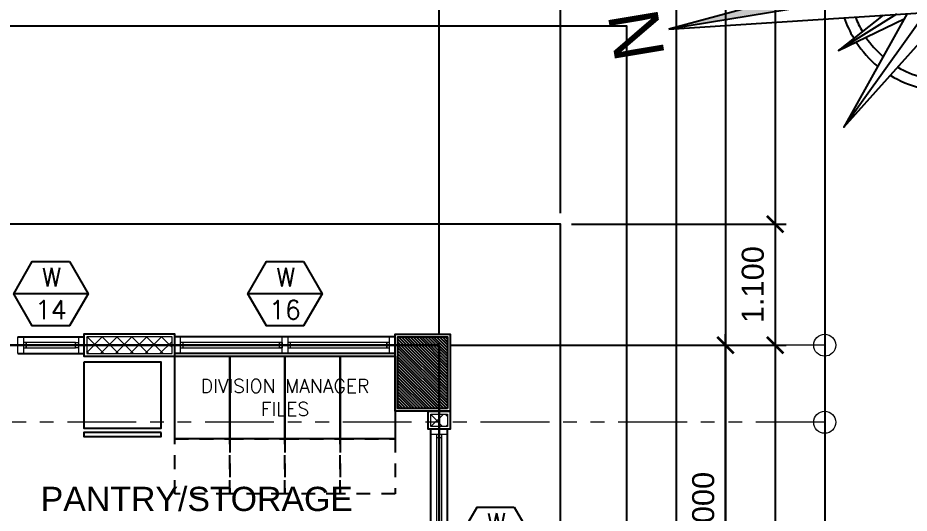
# Model space of a CAD drawing. Header units: metres. Extents: x -12400 to 1, y 0 to 106422.
# Drawn here: x -12064.58 to -12056.49, y 106405.54 to 106410.04 of the extents above; entities that cross this region are included whole.
import ezdxf
from ezdxf.enums import TextEntityAlignment as Align

# ---------------------------------------------------------------- set-up
doc = ezdxf.new("R2010")
doc.units = ezdxf.units.M
doc.header["$PDMODE"] = 35
doc.linetypes.add('DASHED2', pattern=[0.375, 0.25, -0.125])
doc.linetypes.add('PHANTOM2', pattern=[1.25, 0.625, -0.125, 0.125, -0.125, 0.125, -0.125])
for name, color, linetype, lineweight in [('.3', 6, 'Continuous', 30), ('0.1', 1, 'Continuous', 9), ('0.20', 2, 'Continuous', 20), ('A-DIM-100', 8, 'Continuous', 0), ('DIM 001', 251, 'Continuous', 13), ('HATCH', 250, 'Continuous', 5)]:
    doc.layers.add(name, color=color, linetype=linetype, lineweight=lineweight)
for name, color, linetype in [('1AR', 1, 'Continuous'), ('A-REF', 143, 'Continuous'), ('LABEL', 143, 'Continuous'), ('NORTH', 2, 'Continuous'), ('SCH-WIND', 181, 'Continuous'), ('stone', 15, 'Continuous'), ('txt', 2, 'Continuous'), ('WALL', 7, 'Continuous'), ('WINDOW', 1, 'Continuous')]:
    doc.layers.add(name, color=color, linetype=linetype)
doc.layers.add('GUIDELINES', color=206, linetype='Continuous', plot=False)
doc.styles.add('arial', font='arial.ttf')
doc.styles.add('Arial-Bold', font='arial.ttf')
doc.styles.add('DIMTXT-100', font='arial.ttf')
doc.styles.add('swis721', font='swiss.ttf')
doc.styles.add('T-0.15', font='romans.shx', dxfattribs={"height": 0.15})
doc.styles.add('T.25', font='romans.shx', dxfattribs={"height": 0.2})
doc.dimstyles.new('D-100', dxfattribs={"dimtxt": 0.2, "dimasz": 0.15, "dimexe": 0.1, "dimexo": 0.1, "dimgap": 0.1, "dimtad": 1, "dimdec": 3, "dimzin": 4, "dimdsep": 46, "dimtxsty": 'DIMTXT-100', "dimblk": 'ARCHTICK', "dimcen": 0.2, "dimdle": 0.1, "dimclrd": 8, "dimclre": 8, "dimclrt": 2, "dimadec": 0, "dimazin": 1, "dimtfac": 1, "dimtdec": 3, "dimtofl": 0, "dimtmove": 2, "dimatfit": 3, "dimfxl": 1, "dimarcsym": 0})
doc.dimstyles.new('DIM 200', dxfattribs={"dimtxt": 200, "dimasz": 1, "dimexe": 0, "dimexo": 40, "dimgap": 50, "dimtad": 1, "dimtoh": 1, "dimdec": 0, "dimlfac": 2, "dimtxsty": 'swis721', "dimblk": 'CIR', "dimcen": 0, "dimclrd": 155, "dimclre": 155, "dimclrt": 4, "dimadec": 0, "dimazin": 0, "dimtfac": 1, "dimtdec": 0, "dimtix": 1, "dimtmove": 1, "dimatfit": 3, "dimldrblk": 'CIR', "dimfxl": 0, "dimarcsym": 0})

# ---------------------------------------------------------------- blocks, each defined once
blk = doc.blocks.new('A$C733A0F96')
at = {"layer": 'NORTH'}
h = blk.add_hatch(color=2, dxfattribs=at)
h.paths.add_polyline_path([(-0.5508485678180364, 0.7815170651542758), (-0.01428516184699902, -0.06234294182127087), (0.01428516184665796, 0.06234294182115718)])
h.paths.add_polyline_path([(-0.1385232690122393, -0.03468624773086049), (-0.7737591681249114, -0.5452500071954773), (-0.01428516184699902, -0.06234294182149824)])
h.paths.add_polyline_path([(-0.01428516184699902, -0.06234294182127087), (-0.04222121648376742, -0.1878359793618074), (0.522278244124152, -0.9062029487967038)])
h.paths.add_polyline_path([(0.7451888444309702, 0.4205641235528219), (-0.01428516184699902, -0.06234294182149824), (0.1107459988752453, -0.08936222797228766)])
blk.add_hatch(color=2, dxfattribs=at).paths.add_polyline_path([(0.522278244124152, -0.9062029487967038), (-0.01428516184699902, -0.06234294182149824), (-0.04222121648376742, -0.1878359793618074)])
at = {"layer": 'NORTH', "color": 2}
for p, q in [((0.522278244124152, -0.9062029487967038), (-0.5508485678180364, 0.7815170651542758)), ((0.7451888444309702, 0.4205641235528219), (-0.7737591681249114, -0.5452500071954773)), ((0.01428516184665796, 0.06234294182115718), (-0.01428516184699902, -0.06234294182149824)), ((-0.01428516184699902, -0.06234294182149824), (-0.1385232690122393, -0.03468624773086049)), ((-0.04194185593746624, -0.1865810489864543), (-0.01428516184699902, -0.06234294182149824)), ((-0.01428516184699902, -0.06234294182149824), (0.1107459988752453, -0.08936222797228766))]:
    blk.add_line(p, q, dxfattribs=at)
at = {"layer": 'NORTH', "color": 8}
for p, q in [((0.01365089278971254, 0.06315009571926566), (0.1378188954369648, 0.6209317875207034)), ((-0.1385232690122393, -0.03468624773086049), (-0.6292324182551852, 0.07455070973423972)), ((0.6006620945610166, -0.1992365933770088), (0.1099529453182981, -0.08999963591168125)), ((-0.1663892191309628, -0.7456176711634726), (-0.04194185593746624, -0.1865810489864543))]:
    blk.add_line(p, q, dxfattribs=at)
at = {"layer": 'NORTH', "color": 1}
for p, q in [((-0.05065626522156208, 0.1449856711934672), (-0.1013706690492313, 0.4340763511510204)), ((0.1040432164921299, 0.1063340136561237), (0.2751575338401153, 0.3502572592371962)), ((-0.1866068838793353, 0.058542272539853), (-0.385625342799699, 0.1981554842968762)), ((0.4324922018280972, 0.01603401466047671), (0.1886582559314434, -0.02674112150373276)), ((-0.2172285796252709, -0.09794476213880898), (-0.4610625255223226, -0.1407198983034732)), ((0.3570550191057009, -0.3228413679395317), (0.1580365601853941, -0.1832281561823947)), ((-0.3037278575339997, -0.4749431428798516), (-0.1326135401860142, -0.2310198972985518)), ((0.07280034535534696, -0.5587622347937895), (0.02208594152767773, -0.2696715548362363))]:
    blk.add_line(p, q, dxfattribs=at)
at = {"layer": 'NORTH', "color": 2}
for points in [[(0.01428516184665796, 0.06234294182115718), (-0.5508485678180364, 0.7815170651542758)], [(-0.5508485678180364, 0.7815170651542758), (-0.1393163225690728, -0.03532365567025408)], [(0.7451888444309702, 0.4205641235528219), (0.01428516184665796, 0.06234294182115718)], [(0.1107459988752453, -0.08936222797228766), (0.7451888444309702, 0.4205641235528219)], [(-0.1393163225690728, -0.03532365567025408), (-0.7737591681249114, -0.5452500071954773), (-0.04285548554059915, -0.1870288254638126)], [(-0.04285548554059915, -0.1870288254638126), (0.522278244124152, -0.9062029487967038), (0.1107459988752453, -0.08936222797228766)]]:
    blk.add_lwpolyline(points, dxfattribs=at)
at = {"layer": 'NORTH', "color": 8}
for points in [[(0.1378188954369648, 0.6209317875207034), (-0.02851790205050975, 0.116812980217901)], [(0.07435250564464013, 0.09178238150582274), (0.1378188954369648, 0.6209317875207034)], [(-0.169468517940345, 0.02452473114703935), (-0.6292324182551852, 0.07455070973423972), (-0.1897277870589846, -0.07584130724842453)], [(0.6006620945610166, -0.1992365933770088), (0.1611574633649866, -0.04884457639434459)], [(0.140898194246347, -0.1492106147896948), (0.6006620945610166, -0.1992365933770088)], [(-0.1029228293383539, -0.2164682651482508), (-0.1663892191309628, -0.7456176711634726), (-5.242164354513079e-05, -0.2414988638604427)]]:
    blk.add_lwpolyline(points, dxfattribs=at)
at = {"layer": 'NORTH', "color": 1}
for points in [[(-0.0198186460502825, 0.1431779134468343), (-0.1013706690492313, 0.4340763511510204)], [(-0.1013706690492313, 0.4340763511510204), (-0.08299151060128906, 0.1861346427162971)], [(0.2751575338401153, 0.3502572592371962), (0.07790761696423942, 0.121423031450945)], [(0.1509849644244809, 0.1293405038647961), (0.2751575338401153, 0.3502572592371962)], [(-0.2079053395213464, 0.1008170786096798), (-0.385625342799699, 0.1981554842968762), (-0.1913082957551637, 0.02690107312741929)], [(0.1838787245480376, -0.05661945760175513), (0.4324922018280972, 0.01603401466047671)], [(0.4324922018280972, 0.01603401466047671), (0.2256425438730503, 0.002984586880984352)], [(-0.212449048242263, -0.0680664260409003), (-0.4610625255223226, -0.1407198983034732), (-0.2542128675670483, -0.1276704705237535)], [(0.3570550191057009, -0.3228413679395317), (0.1627379720612794, -0.151586956769961)], [(-0.1795552881183653, -0.2540263875074515), (-0.3037278575339997, -0.4749431428798516), (-0.1064779406582943, -0.2461089150936004)], [(0.1793350158275757, -0.2255029622522216), (0.3570550191057009, -0.3228413679395317)], [(-0.008751677643829225, -0.2678637970896034), (0.07280034535534696, -0.5587622347937895), (0.05442118690740472, -0.3108205263588388)]]:
    blk.add_lwpolyline(points, dxfattribs=at)
at = {"layer": 'txt', "color": 6, "style": 'Arial-Bold'}
blk.add_text('N', height=0.1769230769230668, rotation=32.45000000000407, dxfattribs=at).set_placement((-0.6434994328162134, 0.7574688542049444))
blk = doc.blocks.new('nl')
at = {"layer": 'LABEL'}
for radius, start, end in [(0.3846153846153885, 82.1730568490858, 98.1684825132466), (0.3846153846153885, 101.7315174867462, 113.1670808695774), (0.3846153846153885, 56.73151748673867, 72.72694315092302), (0.3461538461538496, 102.5695874858896, 111.4549301027216), (0.3461538461538496, 83.34763721069251, 97.33041251411998), (0.3461538461538496, 57.56958748588059, 71.55236278930865), (0.3846153846153885, 131.7329191304383, 143.8068157934049), (0.3846153846153885, 41.08553273837806, 53.16848251325123), (0.3461538461538496, 42.79553889252301, 52.33041251410533), (0.3461538461538496, 133.4450698973046, 142.969736036962), (0.3846153846153885, 146.0931842066067, 163.3687717834555), (0.3461538461538496, 146.9302639630555, 162.1956046138371), (0.3461538461538496, 11.93026396304215, 22.10446110746869), (0.3846153846153885, 11.09318420658847, 23.81446726161079), (0.3846153846153885, 171.5312282165632, 188.8068157934104), (0.3461538461538496, 172.7043953861962, 187.9697360369531), (0.3461538461538496, 352.704395386162, 7.969736036935709), (0.3846153846153885, 351.5312282165465, 8.806815793393044), (0.3846153846153885, 191.0931842066142, 203.8144672616203), (0.3461538461538496, 191.9302639630679, 202.104461107486), (0.3461538461538496, 326.9302639630438, 342.1956046138197), (0.3846153846153885, 326.0931842065973, 343.3687717834381), (0.3461538461538496, 313.4450698972837, 322.9697360369316), (0.3846153846153885, 221.08553273839, 233.168482513258), (0.3461538461538496, 222.7955388925407, 232.3304125141172), (0.3846153846153885, 311.7329191304264, 323.8068157933812), (0.3461538461538496, 237.5695874858959, 251.5523627893087), (0.3846153846153885, 236.7315174867575, 252.726943150923), (0.3461538461538496, 263.3476372106967, 277.3304125141116), (0.3461538461538496, 282.5695874858896, 291.4549301027098), (0.3846153846153885, 281.7315174867462, 293.1670808695547), (0.3846153846153885, 262.1730568490858, 278.1684825132424)]:
    blk.add_arc((-0.0007765611015315699, 0.0001678151786563831), radius, start, end, dxfattribs=at)
blk.add_blockref('A$C733A0F96', (0.01350860074518323, 0.06251075700026831))
blk = doc.blocks.new('CIR')
at = {"color": 4}
blk.add_circle((0, 0), 50, dxfattribs=at)
blk = doc.blocks.new('_ArchTick')
at = {"color": 0, "linetype": 'ByBlock', "const_width": 0.15}
blk.add_lwpolyline([(-0.5, -0.5), (0.5, 0.5)], dxfattribs=at)
blk = doc.blocks.new('*D1860')
at = {"layer": 'DEFPOINTS', "color": 0, "transparency": 16777216}
for p in [(-12060.75441529414, 106411.3202236537), (-12086.75441529414, 106407.0702236537), (-12060.75441529414, 106407.0702236537)]:
    blk.add_point(p, dxfattribs=at)
at = {"layer": 'DIM 001', "color": 8, "lineweight": -2, "transparency": 16777216}
for p, q in [((-12086.75441529414, 106407.1702236537), (-12086.75441529414, 106411.4202236537)), ((-12060.75441529414, 106407.1702236537), (-12060.75441529414, 106411.4202236537)), ((-12086.85441529414, 106411.3202236537), (-12060.65441529414, 106411.3202236537))]:
    blk.add_line(p, q, dxfattribs=at)
at = {"layer": 'DIM 001', "color": 8, "lineweight": -2, "transparency": 16777216, "xscale": 0.15, "yscale": 0.15, "zscale": 0.15, "rotation": 180}
blk.add_blockref('_ArchTick', (-12086.75441529414, 106411.3202236537), dxfattribs=at)
at = {"layer": 'DIM 001', "color": 8, "lineweight": -2, "transparency": 16777216, "xscale": 0.15, "yscale": 0.15, "zscale": 0.15}
blk.add_blockref('_ArchTick', (-12060.75441529414, 106411.3202236537), dxfattribs=at)
at = {"layer": 'DIM 001', "color": 2, "transparency": 16777216, "insert": (-12073.75441529414, 106411.5223382512), "char_height": 0.2, "attachment_point": 5, "style": 'DIMTXT-100'}
blk.add_mtext('26.000', dxfattribs=at)
blk = doc.blocks.new('*D1861')
at = {"layer": 'DEFPOINTS', "color": 0, "transparency": 16777216}
for p in [(-12059.65441529414, 106411.3202236537), (-12059.65441529414, 106408.1702236537), (-12060.75441529414, 106407.0702236537)]:
    blk.add_point(p, dxfattribs=at)
at = {"layer": 'DIM 001', "color": 8, "lineweight": -2, "transparency": 16777216}
for p, q in [((-12060.75441529414, 106407.1702236537), (-12060.75441529414, 106411.4202236537)), ((-12059.65441529414, 106408.2702236537), (-12059.65441529414, 106411.4202236537)), ((-12060.85441529414, 106411.3202236537), (-12059.55441529414, 106411.3202236537))]:
    blk.add_line(p, q, dxfattribs=at)
at = {"layer": 'DIM 001', "color": 8, "lineweight": -2, "transparency": 16777216, "xscale": 0.15, "yscale": 0.15, "zscale": 0.15, "rotation": 180}
blk.add_blockref('_ArchTick', (-12060.75441529414, 106411.3202236537), dxfattribs=at)
at = {"layer": 'DIM 001', "color": 8, "lineweight": -2, "transparency": 16777216, "xscale": 0.15, "yscale": 0.15, "zscale": 0.15}
blk.add_blockref('_ArchTick', (-12059.65441529414, 106411.3202236537), dxfattribs=at)
at = {"layer": 'DIM 001', "color": 2, "transparency": 16777216, "insert": (-12060.20441529414, 106411.5223382512), "char_height": 0.2, "attachment_point": 5, "style": 'DIMTXT-100'}
blk.add_mtext('1.100', dxfattribs=at)
blk = doc.blocks.new('*D1862')
at = {"layer": 'DEFPOINTS', "color": 0, "transparency": 16777216}
for p in [(-12065.25441529414, 106410.8702236537), (-12065.25441529414, 106407.0702236537), (-12060.75441529414, 106407.0702236537)]:
    blk.add_point(p, dxfattribs=at)
at = {"layer": 'DIM 001', "color": 8, "lineweight": -2, "transparency": 16777216}
for p, q in [((-12065.25441529414, 106407.1702236537), (-12065.25441529414, 106410.9702236537)), ((-12060.75441529414, 106407.1702236537), (-12060.75441529414, 106410.9702236537)), ((-12060.65441529414, 106410.8702236537), (-12065.35441529414, 106410.8702236537))]:
    blk.add_line(p, q, dxfattribs=at)
at = {"layer": 'DIM 001', "color": 8, "lineweight": -2, "transparency": 16777216, "xscale": 0.15, "yscale": 0.15, "zscale": 0.15, "rotation": 180}
blk.add_blockref('_ArchTick', (-12065.25441529414, 106410.8702236537), dxfattribs=at)
at = {"layer": 'DIM 001', "color": 8, "lineweight": -2, "transparency": 16777216, "xscale": 0.15, "yscale": 0.15, "zscale": 0.15}
blk.add_blockref('_ArchTick', (-12060.75441529414, 106410.8702236537), dxfattribs=at)
at = {"layer": 'DIM 001', "color": 2, "transparency": 16777216, "insert": (-12063.00441529414, 106411.0723382512), "char_height": 0.2, "attachment_point": 5, "style": 'DIMTXT-100'}
blk.add_mtext('4.500', dxfattribs=at)
blk = doc.blocks.new('*D1848')
at = {"layer": 'DEFPOINTS', "color": 0, "transparency": 16777216}
for p in [(-12059.65441529414, 106408.1702236537), (-12060.75441529414, 106407.0702236537), (-12057.70441529415, 106407.0702236537)]:
    blk.add_point(p, dxfattribs=at)
at = {"layer": 'DIM 001', "color": 8, "lineweight": -2, "transparency": 16777216}
for p, q in [((-12057.70441529415, 106408.2702236537), (-12057.70441529415, 106406.9702236537)), ((-12059.55441529414, 106408.1702236537), (-12057.60441529415, 106408.1702236537)), ((-12060.65441529414, 106407.0702236537), (-12057.60441529415, 106407.0702236537))]:
    blk.add_line(p, q, dxfattribs=at)
at = {"layer": 'DIM 001', "color": 8, "lineweight": -2, "transparency": 16777216, "xscale": 0.15, "yscale": 0.15, "zscale": 0.15}
for p, rotation in [((-12057.70441529415, 106408.1702236537), 90), ((-12057.70441529415, 106407.0702236537), 270)]:
    blk.add_blockref('_ArchTick', p, dxfattribs=dict(at, rotation=rotation))
at = {"layer": 'DIM 001', "color": 2, "transparency": 16777216, "insert": (-12057.90652989166, 106407.6202236537), "char_height": 0.2, "attachment_point": 5, "rotation": 90, "style": 'DIMTXT-100'}
blk.add_mtext('1.100', dxfattribs=at)
blk = doc.blocks.new('*D1867')
at = {"layer": 'DEFPOINTS', "color": 0, "transparency": 16777216}
for p in [(-12060.75441529414, 106407.0702236537), (-12060.75441529411, 106388.5702236537), (-12057.70441529416, 106388.5702236537)]:
    blk.add_point(p, dxfattribs=at)
at = {"layer": 'DIM 001', "color": 8, "lineweight": -2, "transparency": 16777216}
for p, q in [((-12057.70441529416, 106407.1702236537), (-12057.70441529416, 106388.4702236537)), ((-12060.65441529414, 106407.0702236537), (-12057.60441529416, 106407.0702236537)), ((-12060.65441529411, 106388.5702236537), (-12057.60441529416, 106388.5702236537))]:
    blk.add_line(p, q, dxfattribs=at)
at = {"layer": 'DIM 001', "color": 8, "lineweight": -2, "transparency": 16777216, "xscale": 0.15, "yscale": 0.15, "zscale": 0.15}
for p, rotation in [((-12057.70441529416, 106407.0702236537), 90), ((-12057.70441529416, 106388.5702236537), 270)]:
    blk.add_blockref('_ArchTick', p, dxfattribs=dict(at, rotation=rotation))
at = {"layer": 'DIM 001', "color": 2, "transparency": 16777216, "insert": (-12057.90652989167, 106397.8202236537), "char_height": 0.2, "attachment_point": 5, "rotation": 90, "style": 'DIMTXT-100'}
blk.add_mtext('18.500', dxfattribs=at)
blk = doc.blocks.new('*D1872')
at = {"layer": 'DEFPOINTS', "color": 0, "transparency": 16777216}
for p in [(-12060.75441529414, 106407.0702236537), (-12058.15441529418, 106407.0702236537), (-12060.75441529414, 106404.0702236537)]:
    blk.add_point(p, dxfattribs=at)
at = {"layer": 'DIM 001', "color": 8, "lineweight": -2, "transparency": 16777216}
for p, q in [((-12058.15441529418, 106403.9702236537), (-12058.15441529418, 106407.1702236537)), ((-12060.65441529414, 106407.0702236537), (-12058.05441529418, 106407.0702236537)), ((-12060.65441529414, 106404.0702236537), (-12058.05441529418, 106404.0702236537))]:
    blk.add_line(p, q, dxfattribs=at)
at = {"layer": 'DIM 001', "color": 8, "lineweight": -2, "transparency": 16777216, "xscale": 0.15, "yscale": 0.15, "zscale": 0.15}
for p, rotation in [((-12058.15441529418, 106407.0702236537), 90), ((-12058.15441529418, 106404.0702236537), 270)]:
    blk.add_blockref('_ArchTick', p, dxfattribs=dict(at, rotation=rotation))
at = {"layer": 'DIM 001', "color": 2, "transparency": 16777216, "insert": (-12058.35659810451, 106405.5702236537), "char_height": 0.2, "attachment_point": 5, "rotation": 90, "style": 'DIMTXT-100'}
blk.add_mtext('3.000', dxfattribs=at)
blk = doc.blocks.new('A$C1B753C5A')
at = {"layer": 'WALL'}
h = blk.add_hatch(dxfattribs=at)
h.set_pattern_fill('ANSI31', color=250, scale=0.15)
h.set_pattern_definition([(45, (-1494.388102653662, 303.0677240852394), (-0.01325825214724777, 0.01325825214724777), [])])
h.paths.add_polyline_path([(0.4750000000001364, 0.6749999999999545), (0.02500000000009089, 0.6749999999999545), (0.02500000000009095, 0.02499999999997721), (0.4750000000001364, 0.02499999999997721)])
at = {"color": 7}
blk.add_lwpolyline([(0, 0), (0.5000000000002274, 0), (0.5000000000002274, 0.6999999999999318), (0, 0.6999999999999318)], close=True, dxfattribs=at)
at = {"layer": 'stone', "color": 5}
blk.add_lwpolyline([(0.02500000000009095, 0.02499999999997726), (0.4750000000001364, 0.02499999999997726), (0.4750000000001364, 0.6749999999999545), (0.02500000000009095, 0.6749999999999545)], close=True, dxfattribs=at)
blk = doc.blocks.new('COLUMNS2F')
at = {"xscale": -1}
blk.add_blockref('A$C1B753C5A', (-12136.85441529414, 106343.6499565114), dxfattribs=at)
blk = doc.blocks.new('A$C956d0b59')
at = {"layer": '.3', "color": 3}
blk.add_lwpolyline([(-0.5249999999996362, 0.07499999999708962), (-0.0750000000007276, 0.07499999999708962)], dxfattribs=at)
at = {"layer": '0.20'}
for points in [[(-0.6000000000003638, 0.1500000000087311), (-0.5500000000010914, 0.1500000000087311), (-0.5500000000010914, 0), (-0.6000000000003638, 0)], [(-0.5249999999996362, 0.1000000000058208), (-0.5500000000010914, 0.1000000000058208), (-0.5500000000010914, 0.05000000000291038), (-0.5249999999996362, 0.05000000000291038)], [(-0.0750000000007276, 0.1000000000058208), (-0.0499999999992724, 0.1000000000058208), (-0.0499999999992724, 0.05000000000291038), (-0.0750000000007276, 0.05000000000291038)], [(0, 0.1500000000087311), (-0.0499999999992724, 0.1500000000087311), (-0.0499999999992724, 0), (0, 0)]]:
    blk.add_lwpolyline(points, close=True, dxfattribs=at)
at = {"layer": '0.20', "color": 8}
blk.add_lwpolyline([(-0.0750000000007276, 0.1000000000058208), (-0.5249999999996362, 0.1000000000058208), (-0.5249999999996362, 0.05000000000291038), (-0.0750000000007276, 0.05000000000291038)], close=True, dxfattribs=at)
at = {"layer": 'WINDOW'}
for p, q in [((-0.6000000000003638, 0.1500000000087311), (0, 0.1500000000087311)), ((-0.6000000000003638, 0), (0, 0))]:
    blk.add_line(p, q, dxfattribs=at)
blk = doc.blocks.new('*U1755')
at = {"layer": 'HATCH'}
h = blk.add_hatch(dxfattribs=at)
h.set_pattern_fill('ANSI37', color=256, scale=0.03, angle=-180)
h.set_pattern_definition([(225, (-0.2625000006568705, 0), (0.06735192090801863, -0.06735192090801868), []), (314.9999999999999, (-0.2625000006568705, 0), (0.06735192090801868, 0.06735192090801861), [])])
h.paths.add_polyline_path([(0.02500000000873115, 0.1749999999883585), (0.02500000000873115, 0.02499999999417923), (0.7999999993485865, 0.02499999999417923), (0.7999999993485865, 0.1749999999883585)])
blk.add_lwpolyline([(0, 0.1999999999825377), (0, 0), (0.8249999993427657, 0), (0.8249999993427657, 0.1999999999825377)], close=True)
blk.add_lwpolyline([(0.02500000000873115, 0.1749999999883585), (0.02500000000873115, 0.02499999999417923), (0.7999999993485865, 0.02499999999417923), (0.7999999993485865, 0.1749999999883585)], close=True, dxfattribs=at)
blk = doc.blocks.new('W04')
at = {"layer": '.3', "color": 3}
for points in [[(-12135.03809810802, 106343.4124565114), (-12135.03809810799, 106342.5374565114)], [(-12135.03809810799, 106342.4374565114), (-12135.03809810797, 106341.5624565114)]]:
    blk.add_lwpolyline(points, dxfattribs=at)
at = {"layer": '0.20'}
for points in [[(-12134.96309810803, 106343.4874565114), (-12134.96309810803, 106343.4374565114), (-12135.11309810804, 106343.4374565114), (-12135.11309810804, 106343.4874565114)], [(-12135.01309810803, 106343.4124565114), (-12135.01309810803, 106343.4374565114), (-12135.06309810803, 106343.4374565114), (-12135.06309810803, 106343.4124565114)], [(-12135.013098108, 106342.5124565114), (-12135.013098108, 106342.5374565114), (-12135.063098108, 106342.5374565114), (-12135.063098108, 106342.5124565114)], [(-12134.96309810792, 106342.5124565114), (-12134.96309810792, 106342.4624565114), (-12135.11309810793, 106342.4624565114), (-12135.11309810793, 106342.5124565114)], [(-12135.013098108, 106342.4624565114), (-12135.013098108, 106342.4374565114), (-12135.063098108, 106342.4374565114), (-12135.063098108, 106342.4624565114)], [(-12135.01309810799, 106341.5374565114), (-12135.01309810799, 106341.5624565114), (-12135.06309810799, 106341.5624565114), (-12135.06309810799, 106341.5374565114)], [(-12134.96309810791, 106341.5374565114), (-12134.96309810791, 106341.4874565114), (-12135.11309810792, 106341.4874565114), (-12135.11309810792, 106341.5374565114)]]:
    blk.add_lwpolyline(points, close=True, dxfattribs=at)
at = {"layer": '0.20', "color": 8}
for points in [[(-12135.013098108, 106342.5124565114), (-12135.01309810803, 106343.4124565114), (-12135.06309810803, 106343.4124565114), (-12135.063098108, 106342.5124565114)], [(-12135.063098108, 106342.4624565114), (-12135.06309810796, 106341.5374565114)], [(-12135.01309810796, 106341.5374565114), (-12135.013098108, 106342.4624565114)]]:
    blk.add_lwpolyline(points, dxfattribs=at)
at = {"layer": 'WINDOW'}
for p, q in [((-12135.11309810804, 106343.4874565114), (-12135.11309810797, 106341.4874565114)), ((-12134.96309810803, 106343.4874565114), (-12134.96309810796, 106341.4874565114))]:
    blk.add_line(p, q, dxfattribs=at)
blk = doc.blocks.new('*U1742')
at = {"layer": 'HATCH'}
h = blk.add_hatch(dxfattribs=at)
h.set_pattern_fill('ANSI37', color=256, scale=0.03, angle=-180)
h.set_pattern_definition([(225, (-0.9249999999914837, 0), (0.06735192090801863, -0.06735192090801868), []), (314.9999999999999, (-0.9249999999914837, 0), (0.06735192090801868, 0.06735192090801861), [])])
h.paths.add_polyline_path([(0.02500000000873115, 0.1749999999883585), (0.02500000000873115, 0.02499999999417923), (0.1375000000139731, 0.02499999999417923), (0.1375000000139731, 0.1749999999883585)])
blk.add_lwpolyline([(0, 0.1999999999825377), (0, 0), (0.1625000000081523, 0), (0.1625000000081523, 0.1999999999825377)], close=True)
blk.add_lwpolyline([(0.02500000000873115, 0.1749999999883585), (0.02500000000873115, 0.02499999999417923), (0.1375000000139731, 0.02499999999417923), (0.1375000000139731, 0.1749999999883585)], close=True, dxfattribs=at)
blk = doc.blocks.new('FP_5F')
at = {"color": 1}
for points in [[(24.70000000000073, 18.74999999998545), (24.70000000000073, 19.49999999998545), (25.20000000000073, 19.49999999998545), (25.20000000000073, 18.74999999998545)], [(25.20000000000073, 18.74999999998545), (25.20000000000073, 19.49999999998545), (25.70000000000073, 19.49999999998545), (25.70000000000073, 18.74999999998545)], [(25.70000000000073, 18.74999999998545), (25.70000000000073, 19.49999999998545), (26.20000000000073, 19.49999999998545), (26.20000000000073, 18.74999999998545)], [(26.20000000000073, 18.74999999998545), (26.20000000000073, 19.49999999998545), (26.70000000000073, 19.49999999998545), (26.70000000000073, 18.74999999998545)]]:
    blk.add_lwpolyline(points, close=True, dxfattribs=at)
at = {"color": 250, "linetype": 'DASHED2', "ltscale": 0.5}
for points in [[(24.70000000000073, 18.24999999998545), (24.70000000000073, 18.74999999998545), (25.20000000000073, 18.74999999998545), (25.20000000000073, 18.24999999998545)], [(25.20000000000073, 18.24999999998545), (25.20000000000073, 18.74999999998545), (25.70000000000073, 18.74999999998545), (25.70000000000073, 18.24999999998545)], [(25.70000000000073, 18.24999999998545), (25.70000000000073, 18.74999999998545), (26.20000000000073, 18.74999999998545), (26.20000000000073, 18.24999999998545)], [(26.20000000000073, 18.24999999998545), (26.20000000000073, 18.74999999998545), (26.70000000000073, 18.74999999998545), (26.70000000000073, 18.24999999998545)]]:
    blk.add_lwpolyline(points, close=True, dxfattribs=at)
at = {"layer": '1AR', "color": 1}
blk.add_lwpolyline([(18, 1.000000000160071), (18, 2.91038304567337e-11), (28.19999999999891, 0), (28.19999999999891, 20.69999999998254), (18, 20.69999999998254), (18, 19.69999999998254)], dxfattribs=at)
at = {"layer": 'A-REF'}
for points in [[(23.875, 19.44499999997788), (23.875, 18.84499999998661), (24.57500000000073, 18.84499999998661), (24.57500000000073, 19.44499999997788)], [(24.57500000000073, 18.80749999998079), (23.875, 18.80749999998079), (23.875, 18.76999999998952), (24.57500000000073, 18.76999999998952)]]:
    blk.add_lwpolyline(points, close=True, dxfattribs=at)
at = {"layer": 'GUIDELINES'}
for points in [[(1.100000000000364, 19.60000000000582), (10.10000000000036, 19.60000000000582), (10.10000000000036, 18.90000000000873), (18.10000000000036, 18.90000000000873), (18.10000000000036, 19.60000000000582), (27.10000000000036, 19.60000000000582), (27.10000000000036, 1.100000000005821), (18.10000000000036, 1.100000000005821), (18.10000000000036, 2.100000000122236), (10.10000000000036, 2.100000000122236), (10.10000000000036, 1.100000000005821), (1.100000000000364, 1.100000000005821)], [(22.59999999999854, 16.59999999997672), (27.09999999999854, 16.59999999997672), (27.09999999999854, 19.59999999997672), (22.59999999999854, 19.59999999997672)]]:
    blk.add_lwpolyline(points, close=True, dxfattribs=at)
for name, p in [('COLUMNS2F', (12164.05441529414, -106324.6499565114)), ('A$C956d0b59', (23.87500000001091, 19.52499999999418))]:
    blk.add_blockref(name, p)
for name, p, rotation in [('*U1755', (24.69999999935317, 19.70000000001164), 180), ('W04', (-106316.7874565127, -12115.43809810771), 270), ('W04', (-12107.93809810785, 106360.3249565114), 180)]:
    blk.add_blockref(name, p, dxfattribs=dict(rotation=rotation))
at = {"xscale": -1.000000000000013, "rotation": 90}
blk.add_blockref('*U1742', (27.19999999999891, 18.99999999998545), dxfattribs=at)
at = {"layer": '0.1', "color": 2, "insert": (27.18063405127759, 20.89999999997963), "char_height": 0.22, "attachment_point": 5}
blk.add_mtext_dynamic_manual_height_columns('{\\Fx-hlvm1s|c0;\\W0.9;\\T0.9;\\C3;LN OF LEDGE}', width=5150.828219755791, gutter_width=1, heights=[0], dxfattribs=at)
at = {"layer": '0.1', "color": 2, "insert": (25.70073417131243, 19.12499999998545), "char_height": 0.125, "attachment_point": 5, "style": 'T.25'}
blk.add_mtext_dynamic_manual_height_columns('{\\C3;DIVISION MANAGER FILES}', width=1.704341994513925, gutter_width=1, heights=[0], dxfattribs=at)
blk = doc.blocks.new('W-TAG')
at = {"layer": 'SCH-WIND'}
blk.add_line((-0.2999999999883585, 1.4210854715202e-14), (0.2999999999883585, -1.4210854715202e-14), dxfattribs=at)
blk.add_lwpolyline([(-0.1500000000232831, 0.2598076211288429), (-0.3000000000465661, 1.4210854715202e-14), (-0.1500000000232831, -0.2598076211288429), (0.1499999999650754, -0.2598076211288429), (0.2999999999883585, -1.4210854715202e-14), (0.1499999999650754, 0.2598076211288429)], close=True, dxfattribs=at)
at = {"layer": 'SCH-WIND', "color": 2, "style": 'T-0.15'}
for tag, p in [('W-TAG', (-0.005861362880693832, 0.1346037882111908)), ('W-NO', (-1.4210854715202e-14, -0.1299038105644215))]:
    blk.add_attdef(tag, text='', height=0.15, dxfattribs=at).set_placement(p, align=Align.MIDDLE_CENTER)
blk = doc.blocks.new('GRID1')
at = {"color": 6, "linetype": 'PHANTOM2'}
for points in [[(-12134.25441529414, 106384.7702236537), (-12134.25441529414, 106412.5702236537)], [(-12130.75441529413, 106407.8702236537), (-12163.75441529414, 106407.8702236537)], [(-12130.75441529413, 106407.1702236537), (-12163.15441529414, 106407.1702236537)]]:
    blk.add_leader(points, dimstyle='DIM 200', override={"dimasz": 0.002, "dimgap": 60, "dimtad": 0}, dxfattribs=at)

msp = doc.modelspace()

# ---------------------------------------------------------------- linework, layer by layer
at = {"layer": 'GUIDELINES'}
for points in [[(-12090.25441529414, 106411.7702236537), (-12057.25441529413, 106411.7702236537), (-12057.25441529413, 106383.9702236537), (-12090.25441529414, 106383.9702236537)], [(-12089.80441529414, 106411.3202236537), (-12057.70441529413, 106411.3202236537), (-12057.70441529413, 106384.4202236537), (-12089.80441529414, 106384.4202236537)], [(-12089.35441529414, 106410.8702236537), (-12058.15441529413, 106410.8702236537), (-12058.15441529413, 106384.8702236537), (-12089.35441529414, 106384.8702236537)], [(-12088.90441529414, 106410.4202236537), (-12058.60441529413, 106410.4202236537), (-12058.60441529413, 106385.3202236537), (-12088.90441529414, 106385.3202236537)], [(-12088.90441529414, 106410.4202236537), (-12058.60441529413, 106410.4202236537), (-12058.60441529413, 106385.3202236537), (-12088.90441529414, 106385.3202236537)], [(-12088.45441529414, 106409.9702236537), (-12059.05441529413, 106409.9702236537), (-12059.05441529413, 106385.7702236537), (-12088.45441529414, 106385.7702236537)]]:
    msp.add_lwpolyline(points, close=True, dxfattribs=at)

# ---------------------------------------------------------------- block references
at = {"color": 1}
msp.add_blockref('FP_5F', (-12087.85441529414, 106387.4702236537), dxfattribs=at)
at = {"layer": 'A-DIM-100'}
msp.add_blockref('GRID1', (73.50000000000182, -0.8000000000029104), dxfattribs=at)
msp.add_blockref('GRID1', (73.50000000000182, -0.8000000000029104), dxfattribs=at)
at = {"layer": 'NORTH', "xscale": 2.55789794541916, "yscale": 2.55789794541916, "zscale": 2.55789794541916, "rotation": 67.01636595447604}
msp.add_blockref('nl', (-12056.14452580359, 106410.3622980302), dxfattribs=at)
at = {"layer": 'SCH-WIND', "color": 2}
ref = msp.add_blockref('W-TAG', (-12064.27941529416, 106407.5375072277), dxfattribs=dict(at, xscale=-1.125000000042443, yscale=1.125000000042443, zscale=1.125000000042443))
ref.add_attrib('W-NO', '14', dxfattribs={"color": 2, "height": 0.1687500000063664, "style": 'T-0.15'}).set_placement((-12064.27941529416, 106407.3913654408), align=Align.MIDDLE_CENTER)
ref.add_attrib('W-TAG', 'W', dxfattribs={"color": 2, "height": 0.1687500000063664, "style": 'T-0.15'}).set_placement((-12064.27282126092, 106407.6889364895), align=Align.MIDDLE_CENTER)
ref = msp.add_blockref('W-TAG', (-12062.15441529548, 106407.537507228), dxfattribs=dict(at, xscale=-1.125000000042443, yscale=1.125000000042443, zscale=1.125000000042443))
ref.add_attrib('W-NO', '16', dxfattribs={"color": 2, "height": 0.1687500000063664, "style": 'T-0.15'}).set_placement((-12062.15441529548, 106407.3913654411), align=Align.MIDDLE_CENTER)
ref.add_attrib('W-TAG', 'W', dxfattribs={"color": 2, "height": 0.1687500000063664, "style": 'T-0.15'}).set_placement((-12062.14782126224, 106407.6889364897), align=Align.MIDDLE_CENTER)
ref = msp.add_blockref('W-TAG', (-12060.24191529408, 106405.3077236537), dxfattribs=dict(at, xscale=-1.125000000042443, yscale=1.125000000042443, zscale=1.125000000042443))
ref.add_attrib('W-NO', '16', dxfattribs={"color": 2, "height": 0.1687500000063664, "style": 'T-0.15'}).set_placement((-12060.24191529408, 106405.1615818668), align=Align.MIDDLE_CENTER)
ref.add_attrib('W-TAG', 'W', dxfattribs={"color": 2, "height": 0.1687500000063664, "style": 'T-0.15'}).set_placement((-12060.23532126084, 106405.4591529154), align=Align.MIDDLE_CENTER)

# ---------------------------------------------------------------- texts
at = {"linetype": 'Continuous', "insert": (-12062.95441529411, 106405.6725864352), "char_height": 0.22, "attachment_point": 5, "style": 'arial'}
msp.add_mtext_dynamic_manual_height_columns('\\pxse0.75,t28;{\\C4;PANTRY/STORAGE}', width=3.835321419385495, gutter_width=0.001, heights=[0.4610250982572325], dxfattribs=at)

# ---------------------------------------------------------------- dimensions: what is measured, and where the dimension line sits
at = {"layer": 'DIM 001'}
for base, p1, p2, picture, middle in [((-12060.75441529414, 106411.3202236537), (-12086.75441529414, 106407.0702236537), (-12060.75441529414, 106407.0702236537), '*D1860', (-12073.75441529414, 106411.5223382512)), ((-12059.65441529414, 106411.3202236537), (-12060.75441529414, 106407.0702236537), (-12059.65441529414, 106408.1702236537), '*D1861', (-12060.20441529414, 106411.5223382512)), ((-12065.25441529414, 106410.8702236537), (-12060.75441529414, 106407.0702236537), (-12065.25441529414, 106407.0702236537), '*D1862', (-12063.00441529414, 106411.0723382512))]:
    dim = msp.add_linear_dim(base=base, p1=p1, p2=p2, dimstyle='D-100', dxfattribs=at)
    dim.commit()
    dim.dimension.update_dxf_attribs({"geometry": picture, "text_midpoint": middle})
for base, p1, p2, picture, middle in [((-12057.70441529415, 106407.0702236537), (-12059.65441529414, 106408.1702236537), (-12060.75441529414, 106407.0702236537), '*D1848', (-12057.90652989166, 106407.6202236537)), ((-12057.70441529416, 106388.5702236537), (-12060.75441529414, 106407.0702236537), (-12060.75441529411, 106388.5702236537), '*D1867', (-12057.90652989167, 106397.8202236537)), ((-12058.15441529418, 106407.0702236537), (-12060.75441529414, 106404.0702236537), (-12060.75441529414, 106407.0702236537), '*D1872', (-12058.35659810451, 106405.5702236537))]:
    dim = msp.add_linear_dim(base=base, p1=p1, p2=p2, angle=90, dimstyle='D-100', dxfattribs=at)
    dim.commit()
    dim.dimension.update_dxf_attribs({"geometry": picture, "text_midpoint": middle})

doc.saveas('drawing.dxf')
